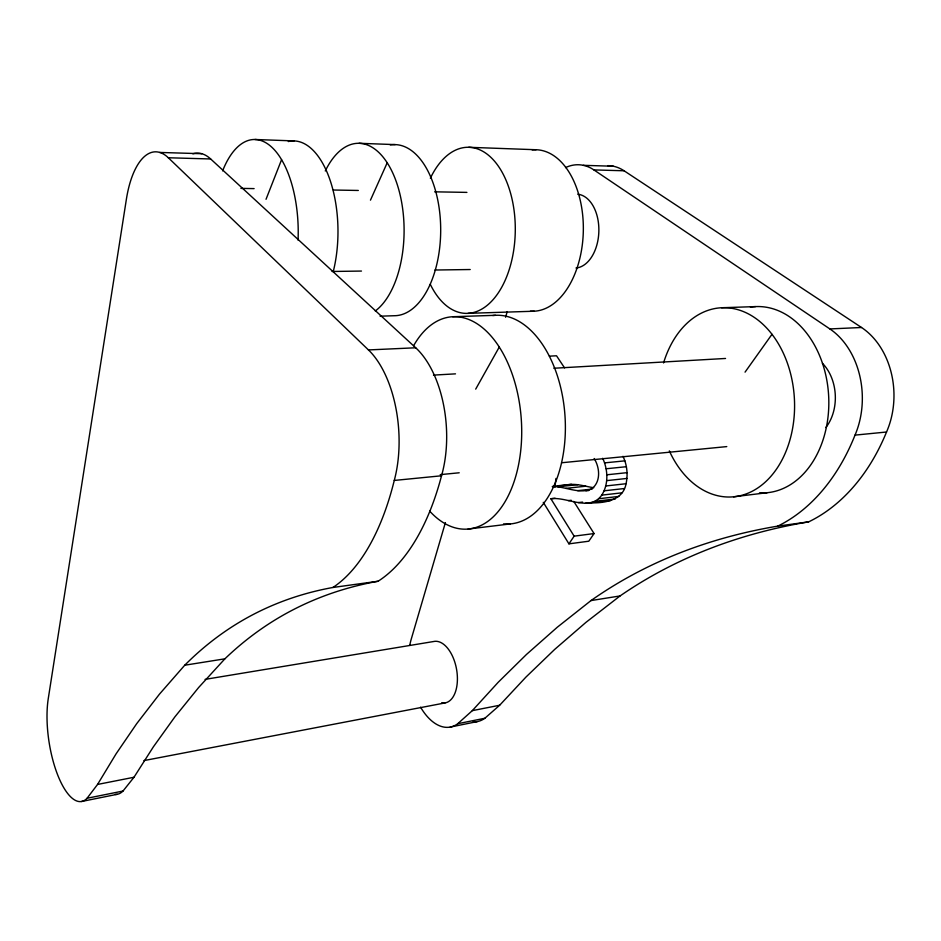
<?xml version="1.0" encoding="UTF-8"?>
<svg xmlns="http://www.w3.org/2000/svg" width="941" height="941" viewBox="0 0 941 941"><rect width="100%" height="100%" fill="white"/><g stroke="black" fill="none" stroke-linecap="round" stroke-linejoin="round"><path stroke-width="1.41" d="M573.798 501.447L594.065 533.559L574.139 536.158L550.873 498.742C567.164 496.472 589.431 512.222 601.769 495.131C608.756 484.18 607.992 469.747 602.711 458.279M590.701 502.835C604.734 503.259 623.224 500.377 626.047 483.733C628.129 474.582 627.024 464.772 622.989 456.303M554.955 487.215L555.943 478.451M445.399 522.584L411.193 639.327A55.778 30.712 79.8 0 0 409.782 645.244M505.576 317.223L507.223 311.589M266.032 199.292L281.571 159.699M370.46 200.151L387.21 162.769M475.699 389.127L499.271 347.053M210.655 158.97L168.321 157.759A78.079 32.923 88.4 0 0 126.376 199.304L48.273 698.575A64.211 22.937 81.3 0 0 57.566 774.666A64.211 22.937 81.3 0 0 87.066 798.262L97.558 784.441L116.119 753.788L136.692 723.676L159.476 694.14L184.742 665.216A2369.156 796.839 61.9 0 1 332.961 587.466L378.07 581.256A236.544 120.707 87 0 0 441.529 475.781A90.924 49.65 85.6 0 0 415.71 347.782L210.655 158.97A76.88 34.029 88.7 0 0 192.858 153.818M115.143 794.416A63.388 23.831 81.2 0 0 123.012 791.04L133.975 777.266L153.395 746.813L174.861 716.901L198.61 687.553L224.887 658.829A2272.821 804.343 61 0 1 378.07 581.256M543.275 502.329L568.94 543.851L574.139 536.158M594.065 533.559L588.807 541.204L568.94 543.851M745.049 372.142L771.996 334.29M420.58 707.185A55.778 30.712 79.8 0 0 457.749 723.711L472.311 710.643L498.212 682.272L526.49 654.442L557.331 627.188L590.995 600.57A1628.13 815.341 52.2 0 1 777.807 526.113L808.648 521.867A196.751 143.82 90 0 0 886.528 432.013A74.892 58.048 87.7 0 0 861.509 327.492L624.083 170.78A65.235 42.239 -87.7 0 0 607.827 165.663M473.123 721.9A55.166 31.159 79.6 0 0 484.85 718.265L499.647 705.256L525.96 677.073L554.661 649.431L585.937 622.377L620.048 595.947A1589.702 812.553 51.4 0 1 808.648 521.867M552.873 486.509C565.788 486.509 578.95 494.413 591.548 488.955C601.111 481.945 599.876 467.606 594.171 458.502M87.066 798.262L123.012 791.04M457.749 723.711L484.85 718.265M81.502 801.509L117.225 794.298M450.221 727.075L477.205 721.618M97.558 784.441L133.975 777.266M472.311 710.643L499.647 705.256M143.902 760.599L445.022 702.927M205.079 679.378L433.66 641.515A31.229 17.185 79.8 0 1 456.961 671.909A31.229 17.185 79.8 0 1 441.6 702.88M184.742 665.216L224.887 658.829M590.995 600.57L620.048 595.947M566.376 485.109C575.551 482.862 584.69 486.415 593.736 487.709M468.124 529.042L510.375 523.914M733.58 496.801L767.127 492.719M598.688 498.742L618.86 496.425M578.303 502.588L582.585 502.094M595.065 501.318L615.202 498.977M585.431 503.294L604.075 501.13M601.769 495.131L621.977 492.825M568.376 500.612L571.222 500.283M604.157 490.802L624.389 488.532M550.873 498.742L555.108 498.26M605.804 485.968L626.047 483.733M577.692 490.673L592.007 489.097M585.949 490.837L588.819 490.52M565.788 488.379L585.737 486.203M553.049 486.285L571.469 484.297M606.686 480.628L626.941 478.44M552.238 486.626L555.061 486.332M557.895 486.026L564.965 485.262M557.86 486.815L577.75 484.662M606.816 474.793L627.082 472.664M606.133 468.771L626.412 466.701M604.616 462.878L624.895 460.855M332.961 587.466A240.72 117.272 86.8 0 0 394.267 480.439L441.529 475.781M777.807 526.113A199.598 142.761 89.6 0 0 855.016 435.118L886.528 432.013M440.212 474.64L459.22 472.782M561.565 462.76L726.781 446.599M605.498 500.953L610.803 500.494M433.472 375.106L455.491 373.859M553.826 368.249L725.546 358.462M549.391 356.157L556.519 355.78L564.565 367.896M168.321 157.759L368.46 349.934L415.71 347.782M565.553 167.604A66.07 41.804 -88 0 1 593.9 169.909L829.88 328.938L861.509 327.492M452.692 316.729L495.531 315.306M721.582 307.742L755.529 306.601M380.07 316.188L395.667 315.682A85.56 46.309 -89.9 0 0 440.611 224.923A85.56 46.309 -89.9 0 0 390.28 144.949M468.042 313.353L534.265 311.212M332.091 271.478L361.473 271.055M434.942 270.02L470.206 269.526M240.908 188.376L254.105 188.612M333.361 190.023L358.309 190.458M434.624 191.823L466.912 192.387M593.9 169.909L624.083 170.78M159.735 152.442L201.809 153.712M583.291 165.322L613.379 166.239M254.952 139.491L294.039 140.915M359.097 143.291L395.173 144.608M468.783 147.29L536.052 149.737M829.88 328.938A76.033 57.695 87.4 0 1 855.016 435.118M577.739 194.211A36.981 23.396 -88 0 1 598.852 231.286A36.981 23.396 -88 0 1 575.986 268.02M325.292 170.98A86.795 45.415 89.8 0 1 396.149 181.331A86.795 45.415 89.8 0 1 375.306 310.965M532.147 149.89A80.785 49.379 -88.5 0 1 583.338 229.769A80.785 49.379 -88.5 0 1 530.418 311.177M430.366 178.249A83.067 48.003 -89.2 0 1 500.2 168.968A83.067 48.003 -89.2 0 1 500.13 289.993A83.067 48.003 -89.2 0 1 430.308 284.335M222.617 170.874A90.348 42.568 89.1 0 1 271.643 147.067A90.348 42.568 89.1 0 1 298.062 240.131M288.287 141.55A89.007 43.686 89.3 0 1 329.738 179.178A89.007 43.686 89.3 0 1 333.443 270.832M822.422 363.273A42.557 32.276 87.4 0 1 825.822 427.567M663.558 362.944A94.735 68.011 86.9 0 1 764.586 325.88A94.735 68.011 86.9 0 1 774.184 472.3A94.735 68.011 86.9 0 1 669.322 450.88M750.412 307.119A93.253 68.587 87.1 0 1 828.68 396.537A93.253 68.587 87.1 0 1 759.469 492.872M413.64 345.676A106.439 61.6 85.8 0 1 497.554 344.465A106.439 61.6 85.8 0 1 511.539 488.544A106.439 61.6 85.8 0 1 429.696 511.139M492.79 315.541A104.58 62.835 85.9 0 1 565.153 418.604A104.58 62.835 85.9 0 1 503.541 523.902M368.46 349.934A92.618 48.332 85.5 0 1 394.267 480.439"/></g></svg>
